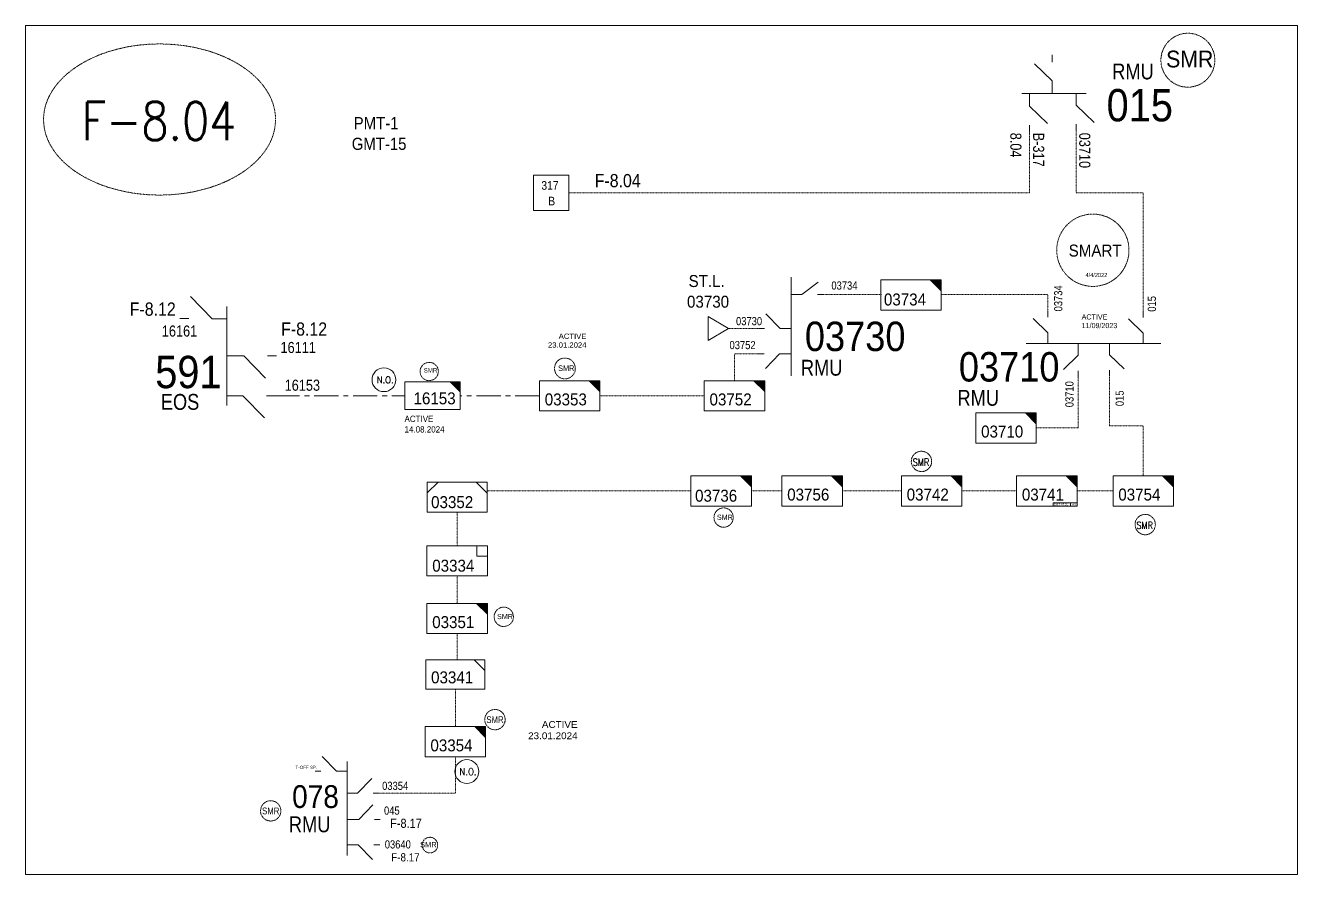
# Model space of a CAD drawing. Header units: metres. Extents: x 65984 to 144644, y -19036 to 23726.
# Drawn here: x 96182 to 97109, y 12757 to 13375 of the extents above; entities that cross this region are included whole.
import ezdxf
from ezdxf.enums import TextEntityAlignment as Align

# ---------------------------------------------------------------- set-up
doc = ezdxf.new("R2010")
doc.units = ezdxf.units.M
doc.header["$MEASUREMENT"] = 0
for name, pattern in [('( Center )', [2, 1.25, -0.25, 0.25, -0.25]), ('DGN Style 2', [0.023128, 0, -0.023128]), ('DGN Style 3', [0.013877, 0, -0.013877])]:
    doc.linetypes.add(name, pattern=pattern)
doc.layers.get('0').update_dxf_attribs({"color": 95, "lineweight": 40})
for name, color, linetype, lineweight in [('CONTRACTOR NAME', 95, 'Continuous', 40), ('d_eos', 111, 'Continuous', 40), ('d_eos no', 121, 'Continuous', 40), ('d_switch', 95, 'Continuous', 40), ('d_tf', 1, 'Continuous', 40), ('d_tf no', 6, 'Continuous', 40), ('d_ug cable', 95, 'Continuous', 40), ('d_unit sub', 7, 'Continuous', 40), ('FDR  1  16', 234, 'Continuous', 40), ('fedr no', 95, 'Continuous', 40), ('GRID STATION  04', 7, 'Continuous', 40), ('Level 37', 7, 'Continuous', 0), ('O H MAIN FEEDER', 4, 'Continuous', 100), ('SW N O', 114, 'Continuous', 30)]:
    doc.layers.add(name, color=color, linetype=linetype, lineweight=lineweight)
doc.styles.add('NASKHF', font='naskhf.shx', dxfattribs={"height": 8})
doc.styles.get("Standard").update_dxf_attribs({"font": 'txt.shx'})
doc.styles.add('Style-Arial', font='arial.ttf')
doc.styles.add('Style-ENGINEERING', font='ENGINEERING.shx')
doc.styles.add('Style-msdefault', font='msdefault.shx')
doc.styles.add('Style-STANDARD', font='STANDARD.shx')

# ---------------------------------------------------------------- blocks, each defined once
blk = doc.blocks.new('TF3')
at = {"color": 0, "linetype": 'ByBlock', "lineweight": -2}
for p, q in [((11.3, 9), (18.3, 9)), ((18.3, 9), (18.3, 2))]:
    blk.add_line(p, q, dxfattribs=at)
at = {"color": 0, "linetype": 'ByBlock', "lineweight": -2, "flags": 128}
blk.add_lwpolyline([(18.3, 2), (11.3, 2), (11.3, 9)], dxfattribs=at)
at = {"color": 0, "linetype": 'ByBlock', "lineweight": -2}
blk.add_3dface([(-21.7, 9), (18.3, 9), (18.3, -11), (-21.7, -11)], dxfattribs=at)
blk = doc.blocks.new('TF_8')
at = {"color": 0, "linetype": 'ByBlock', "lineweight": -2}
blk.add_line((6.3, 4.95), (9.9, 1.35), dxfattribs=at)
blk.add_3dface([(-10.1, 4.95), (9.9, 4.95), (9.9, -5.05), (-10.1, -5.05)], dxfattribs=at)
blk = doc.blocks.new('exist.us-1000kva')
at = {"color": 0, "linetype": 'ByBlock', "lineweight": -2, "flags": 128}
blk.add_lwpolyline([(39.99, 12.92), (32.8, 20), (40, 20)], close=True, dxfattribs=at)
at = {"color": 0, "linetype": 'ByBlock', "lineweight": -2, "extrusion": (0, 0, -1)}
blk.add_solid([(-39.99, 12.92), (-32.8, 20), (-40, 20)], dxfattribs=at)
at = {"color": 0, "linetype": 'ByBlock', "lineweight": -2, "xscale": 2, "yscale": 2}
blk.add_blockref('TF_8', (20.2, 10.1), dxfattribs=at)
blk = doc.blocks.new('*U1155')
at = {"layer": 'CONTRACTOR NAME', "color": 234, "lineweight": 13, "ltscale": 0.498271, "flags": 128}
for points in [[(1.7, -0.51), (-3.72, -0.51), (-3.72, 0.47), (1.7, 0.47)], [(3.7, -0.51), (1.7, -0.51), (1.7, 0.47), (3.7, 0.47)]]:
    blk.add_lwpolyline(points, close=True, dxfattribs=at)
at = {"layer": 'CONTRACTOR NAME', "color": 234, "lineweight": 13, "style": 'Style-msdefault', "width": 0.945946}
for s, height, p in [('2017.07.31', 0.642, (-3.49, 0.31)), ('BDC', 0.572, (2.04, 0.28))]:
    blk.add_text(s, height=height, dxfattribs=at).set_placement(p, align=Align.TOP_LEFT)
blk = doc.blocks.new('*U893')
at = {"layer": 'SW N O', "color": 3, "lineweight": 13}
blk.add_circle((0, 0), 16.8, dxfattribs=at)
at = {"layer": 'SW N O', "color": 3, "lineweight": 13, "style": 'Style-STANDARD'}
blk.add_text('N.O.', height=9.6, dxfattribs=at).set_placement((1.7, -0.2), align=Align.MIDDLE_CENTER)
blk = doc.blocks.new('*U2777')
at = {"layer": 'd_unit sub', "color": 234, "linetype": 'Continuous', "lineweight": 13, "flags": 128}
for points in [[(-9.48, 1.38), (-6.07, 4.73), (-9.48, 4.73)], [(9.49, 1.32), (6.02, 4.73), (9.5, 4.73)]]:
    blk.add_lwpolyline(points, close=True, dxfattribs=at)
at = {"layer": 'd_unit sub', "color": 234, "linetype": 'Continuous', "lineweight": 13, "xscale": 0.9486633457507598, "yscale": 0.9486633457507598, "zscale": 0.4380515265747434, "rotation": 359.9999999999999}
blk.add_blockref('TF_8', (0.1, 0.04), dxfattribs=at)
blk = doc.blocks.new('TRA1_993')
at = {"layer": 'd_tf', "color": 234, "linetype": 'Continuous', "lineweight": 13, "ltscale": 0.000610238, "extrusion": (0, 0, -1), "flags": 128}
blk.add_lwpolyline([(-10, -17), (0, 0), (10, -17)], close=True, dxfattribs=at)
blk = doc.blocks.new('TRA1_992')
at = {"layer": 'd_tf', "color": 234, "linetype": 'Continuous', "lineweight": 13, "ltscale": 0.000610238, "xscale": 1.000046566207833, "yscale": 1.000046566207833, "zscale": 1.000046566207833, "rotation": 180}
blk.add_blockref('TRA1_993', (0, 0), dxfattribs=at)

msp = doc.modelspace()

# ---------------------------------------------------------------- linework, layer by layer
at = {"layer": 'd_eos', "color": 2, "linetype": 'Continuous', "lineweight": 13, "ltscale": 1.278771}
for p, q in [((96930.71, 13348.61), (96930.71, 13353.83)), ((96930.71, 13334.84), (96917.76, 13347.41)), ((96930.71, 13326.24), (96930.71, 13334.84)), ((96908.51, 13325.81), (96955.3, 13325.81)), ((96914.17, 13325.13), (96914.17, 13316.53)), ((96948.14, 13325.82), (96948.14, 13317.22)), ((96914.18, 13316.53), (96927.13, 13303.96)), ((96948.14, 13317.22), (96961.09, 13304.64))]:
    msp.add_line(p, q, dxfattribs=at)
at = {"layer": 'd_eos', "color": 7, "linetype": 'Continuous', "lineweight": 13, "ltscale": 1.278771}
for p, q in [((96948.14, 13303.45), (96948.14, 13298.22)), ((96914.17, 13302.76), (96914.18, 13297.54))]:
    msp.add_line(p, q, dxfattribs=at)
at = {"layer": 'd_eos', "color": 7, "linetype": 'Continuous', "lineweight": 13, "ltscale": 1.195326}
for p, q in [((96740.51, 13120.17), (96740.51, 13191.98)), ((96748.16, 13179.27), (96759.97, 13188.32)), ((96740.51, 13179.27), (96748.16, 13179.27)), ((96759.51, 13179.27), (96763.82, 13179.27)), ((96732.39, 13154.56), (96722.02, 13165.24)), ((96721.03, 13154.56), (96716.73, 13154.56)), ((96740.04, 13154.57), (96732.39, 13154.57)), ((96720.62, 13136.14), (96716.31, 13136.14)), ((96731.97, 13136.13), (96721.61, 13125.46)), ((96740.1, 13136.14), (96731.97, 13136.14))]:
    msp.add_line(p, q, dxfattribs=at)
at = {"layer": 'd_eos', "color": 7, "linetype": 'Continuous', "lineweight": 13, "ltscale": 1.475072}
for p, q in [((96318.47, 13161.65), (96302.76, 13177.82)), ((96329.22, 13098.44), (96329.21, 13170.59)), ((96301.35, 13161.71), (96294.83, 13161.72)), ((96329.22, 13161.64), (96318.47, 13161.64)), ((96329.22, 13134.59), (96341.52, 13134.59)), ((96341.52, 13134.59), (96357.23, 13118.41)), ((96358.73, 13134.59), (96365.25, 13134.59)), ((96329.22, 13105.51), (96340.81, 13105.51)), ((96340.81, 13105.51), (96356.53, 13089.34)), ((96358.01, 13105.51), (96364.54, 13105.51))]:
    msp.add_line(p, q, dxfattribs=at)
at = {"layer": 'd_eos', "color": 234, "linetype": 'Continuous', "lineweight": 13, "ltscale": 1.195326}
for p, q in [((96927.35, 13162.77), (96927.35, 13167.08)), ((96997, 13162.58), (96997, 13166.89)), ((96949.53, 13123.69), (96949.53, 13119.39)), ((96972.29, 13124.11), (96972.29, 13119.8))]:
    msp.add_line(p, q, dxfattribs=at)
at = {"layer": 'd_eos', "color": 2, "linetype": 'Continuous', "lineweight": 13, "ltscale": 1.195326}
for p, q in [((96927.36, 13151.42), (96916.68, 13161.79)), ((96997, 13151.23), (96986.33, 13161.6)), ((96927.35, 13143.76), (96927.35, 13151.42)), ((96997, 13143.58), (96997, 13151.23)), ((96911.55, 13143.58), (97009.7, 13143.58)), ((96949.53, 13143.17), (96949.53, 13135.04)), ((96972.29, 13143.11), (96972.29, 13135.46)), ((96949.53, 13135.04), (96938.85, 13124.68)), ((96972.29, 13135.46), (96982.96, 13125.09)), ((96409.1, 12832.03), (96398.74, 12842.7)), ((96397.75, 12832.03), (96393.45, 12832.03)), ((96416.76, 12832.03), (96409.1, 12832.03)), ((96416.76, 12839.09), (96416.76, 12770.66)), ((96424.41, 12815.97), (96434.78, 12826.64)), ((96416.76, 12815.97), (96424.41, 12815.97)), ((96435.76, 12815.97), (96440.07, 12815.97)), ((96425.29, 12796.78), (96435.66, 12807.46)), ((96417.17, 12796.78), (96425.29, 12796.78)), ((96436.65, 12796.78), (96440.95, 12796.78)), ((96417.23, 12778.35), (96424.88, 12778.35)), ((96424.88, 12778.35), (96435.25, 12767.68)), ((96436.23, 12778.35), (96440.54, 12778.35))]:
    msp.add_line(p, q, dxfattribs=at)
at = {"layer": 'd_ug cable', "color": 234, "linetype": 'DGN Style 3', "lineweight": 13}
for p, q in [((96717.4, 13154.56), (96694.66, 13154.56)), ((96667.36, 13036.18), (96518.81, 13036.18)), ((96733.7, 13036.18), (96711.41, 13036.18)), ((96820.77, 13036.18), (96777.74, 13036.18)), ((96864.81, 13036.18), (96904.7, 13036.18)), ((96948.75, 13036.18), (96974.98, 13036.18)), ((96497.01, 12996.32), (96497.01, 13020.74)), ((96497.01, 12974.28), (96497.01, 12954.29)), ((96497.01, 12932.27), (96497.01, 12913.22)), ((96495.72, 12891.72), (96495.72, 12864.52))]:
    msp.add_line(p, q, dxfattribs=at)
at = {"layer": 'd_ug cable', "color": 234, "linetype": 'DGN Style 3', "lineweight": 13, "flags": 128}
for points in [[(96914.18, 13297.54), (96914.18, 13253.29), (96578.4, 13253.29)], [(96948.14, 13298.22), (96948.14, 13253.29), (96997, 13253.29), (96997, 13166.89)], [(96763.82, 13179.27), (96806.38, 13179.27)], [(96849.69, 13179.27), (96927.35, 13179.27), (96927.35, 13167.08)], [(96699.12, 13116.52), (96699.12, 13136.14), (96716.31, 13136.14)], [(96949.53, 13119.39), (96949.53, 13082.09), (96919.05, 13082.09)], [(96972.29, 13119.8), (96972.29, 13083.73), (96997, 13083.73), (96997, 13047.2)], [(96601.06, 13105.51), (96677.09, 13105.51)], [(96495.72, 12842.5), (96495.72, 12815.97), (96440.07, 12815.97)]]:
    msp.add_lwpolyline(points, dxfattribs=at)
at = {"layer": 'd_ug cable', "color": 234, "linetype": 'DGN Style 2', "lineweight": 13, "flags": 128}
msp.add_lwpolyline([(96948.14, 13298.22), (96948.14, 13298.22)], close=True, dxfattribs=at)
at = {"layer": 'd_ug cable', "color": 2, "linetype": 'DGN Style 3', "lineweight": 13}
for centre, radius in [((97029.5, 13349.96), 19.64), ((96960.25, 13211.54), 26.33), ((96476.64, 13123.2), 6.66), ((96575.51, 13125.44), 7.6), ((96835.36, 13057.72), 7.41), ((96691.18, 13016.82), 7.03), ((96998.4, 13011.72), 7.41), ((96530.97, 12944.51), 7.03), ((96524.56, 12869.63), 7.41), ((96361.13, 12803.15), 7.41), ((96477.14, 12778.24), 5.67)]:
    msp.add_circle(centre, radius, dxfattribs=at)
at = {"layer": 'FDR  1  16', "color": 234, "linetype": '( Center )', "lineweight": 13, "ltscale": 14.147686, "flags": 128}
for points in [[(96364.54, 13105.51), (96458.9, 13105.51)], [(96557.01, 13105.51), (96499.15, 13105.51)]]:
    msp.add_lwpolyline(points, dxfattribs=at)
at = {"layer": 'fedr no', "color": 82, "linetype": 'DGN Style 3', "lineweight": 13, "true_color": 0x1dc70e}
msp.add_ellipse((96280.12, 13306.77), major_axis=(84.5, 0), ratio=0.651175, dxfattribs=at)
at = {"layer": 'GRID STATION  04', "color": 234, "linetype": 'Continuous', "lineweight": 13, "ltscale": 1.032715, "flags": 128}
msp.add_lwpolyline([(96552.62, 13266.18), (96552.62, 13240.4), (96578.4, 13240.4), (96578.4, 13266.18)], close=True, dxfattribs=at)
at = {"layer": 'O H MAIN FEEDER', "color": 140, "linetype": 'Continuous', "lineweight": 13, "flags": 128}
msp.add_lwpolyline([(96182.39, 13375.28), (97109.42, 13375.28), (97109.42, 12756.78), (96182.39, 12756.78)], close=True, dxfattribs=at)

# ---------------------------------------------------------------- block references
at = {"layer": 'CONTRACTOR NAME', "color": 234, "lineweight": 13, "ltscale": 0.498271, "xscale": 2.357947691000002, "yscale": 2.357947691000002, "zscale": 2.357947691000002}
msp.add_blockref('*U1155', (96940.03, 13026.38), dxfattribs=at)
at = {"layer": 'd_tf', "color": 234, "linetype": 'Continuous', "lineweight": 13, "ltscale": 0.000610238, "extrusion": (0, 0, -1), "xscale": 0.8724406456700005, "yscale": 0.8724406456700005, "zscale": 0.8724406456700005, "rotation": 269.9999999999999}
msp.add_blockref('TRA1_992', (-96694.64, 13154.56), dxfattribs=at)
at = {"layer": 'd_unit sub', "color": 234, "linetype": 'Continuous', "lineweight": 13, "rotation": 359.9999999999999}
for name, p, xscale, yscale, zscale in [('exist.us-1000kva', (96805.65, 13167.94), 1.101111021552487, 1.101111021552487, 1.006283101268789), ('exist.us-1000kva', (96677.09, 13094.5), 1.101111021552487, 1.101111021552487, 1.006283101268789), ('exist.us-1000kva', (96875, 13071.08), 1.101111021552487, 1.101111021552487, 1.006283101268789), ('exist.us-1000kva', (96733.7, 13025.17), 1.101111021552487, 1.101111021552487, 1.006283101268789), ('exist.us-1000kva', (96904.7, 13025.17), 1.101111021552487, 1.101111021552487, 1.006283101268789), ('TF3', (96498.89, 12986.4), 1.102157375679473, 1.102157375679473, 0.3067150892667264), ('TF_8', (96495.94, 12902.58), 2.150473242925592, 2.150473242925592, 1.006283101268789)]:
    msp.add_blockref(name, p, dxfattribs=dict(at, xscale=xscale, yscale=yscale, zscale=zscale))
at = {"layer": 'd_unit sub', "color": 2, "linetype": 'Continuous', "lineweight": 13, "zscale": 1.006283101268789, "rotation": 359.9999999999999}
for p, xscale, yscale in [((96458.9, 13095.45), 1.006283101268789, 1.006283101268789), ((96557.01, 13094.5), 1.101111021552487, 1.101111021552487), ((96667.36, 13025.17), 1.101111021552487, 1.101111021552487), ((96820.77, 13025.17), 1.101111021552487, 1.101111021552487), ((96974.98, 13025.17), 1.101111021552487, 1.101111021552487), ((96474.99, 12932.27), 1.101111021552487, 1.101111021552487), ((96473.7, 12842.5), 1.101111021552487, 1.101111021552487)]:
    msp.add_blockref('exist.us-1000kva', p, dxfattribs=dict(at, xscale=xscale, yscale=yscale))
at = {"layer": 'd_unit sub', "color": 234, "linetype": 'Continuous', "lineweight": 13, "xscale": 2.297179761333602, "yscale": 2.297179761333602, "zscale": 2.297179761333602}
msp.add_blockref('*U2777', (96497, 13031.65), dxfattribs=at)
at = {"layer": 'SW N O', "color": 3, "lineweight": 13, "xscale": 0.5166312561354603, "yscale": 0.5166312561354603, "zscale": 0.5166312561354603}
for p in [(96443.65, 13117.2), (96504.03, 12831.8)]:
    msp.add_blockref('*U893', p, dxfattribs=at)

# ---------------------------------------------------------------- texts
at = {"color": 4, "insert": (96591.24, 13140.54), "char_height": 3.8345, "attachment_point": 9}
msp.add_mtext('\\FENGINEERING;\\H1x;\\W1.09375;ACTIVE\\P23.01.2024', dxfattribs=at)
at = {"color": 4, "insert": (96584.77, 12855.32), "char_height": 4.9287, "attachment_point": 9, "rotation": 0.00037}
msp.add_mtext('\\FENGINEERING;\\H1x;\\W1.09375;ACTIVE\\P23.01.2024', dxfattribs=at)
at = {"layer": 'd_eos no', "color": 2, "linetype": 'Continuous', "lineweight": 13, "style": 'Style-Arial', "width": 0.88}
msp.add_text('015', height=23.579, dxfattribs=at).set_placement((96970.26, 13305.4))
at = {"layer": 'd_eos no', "color": 7, "linetype": 'Continuous', "lineweight": 13, "style": 'Style-Arial', "width": 0.88}
for s, p in [('PMT-1', (96421.62, 13308.56)), ('GMT-15', (96420.19, 13293.48))]:
    msp.add_text(s, height=8.843, dxfattribs=at).set_placement(p, align=Align.TOP_LEFT)
for s, height, p in [('03730', 21.443, (96823.69, 13159.53)), ('591', 23.579, (96325.31, 13134.64))]:
    msp.add_text(s, height=height, dxfattribs=at).set_placement(p, align=Align.TOP_RIGHT)
at = {"layer": 'd_eos no', "color": 2, "linetype": 'Continuous', "lineweight": 13, "style": 'Style-Arial', "width": 0.88}
for s, height, p in [('03710', 21.443, (96935.91, 13137.34)), ('078', 16.615, (96410.79, 12821.87))]:
    msp.add_text(s, height=height, dxfattribs=at).set_placement(p, align=Align.TOP_RIGHT)
at = {"layer": 'd_switch', "color": 234, "linetype": 'Continuous', "lineweight": 13, "style": 'Style-msdefault', "width": 0.9}
msp.add_text('F-8.04', height=9.632, dxfattribs=at).set_placement((96630.74, 13267.07), align=Align.TOP_RIGHT)
at = {"layer": 'd_switch', "color": 234, "linetype": 'Continuous', "lineweight": 13, "style": 'Style-ENGINEERING', "width": 0.857143}
for s, height, rotation, p in [('4/4/2022', 2.981, 359.99963, (96970.79, 13191.99)), ('03734', 5.963, 89.99927, (96938, 13185.97)), ('015', 5.963, 89.99927, (97006.21, 13178.16))]:
    msp.add_text(s, height=height, rotation=rotation, dxfattribs=at).set_placement(p, align=Align.RIGHT)
at = {"layer": 'd_switch', "color": 7, "linetype": 'Continuous', "lineweight": 13, "style": 'Style-ENGINEERING', "width": 0.857143}
for s, p in [('03734', (96788.72, 13182.86)), ('03730', (96719.22, 13156.91))]:
    msp.add_text(s, height=5.963, rotation=359.99963, dxfattribs=at).set_placement(p, align=Align.RIGHT)
at = {"layer": 'd_switch', "color": 2, "linetype": 'Continuous', "lineweight": 13, "style": 'Style-msdefault', "width": 0.9}
for s, height, p in [('F-8.12', 9.632, (96291.89, 13173.49)), ('F-8.12', 9.632, (96402.22, 13158.98)), ('F-8.17', 6.625, (96471.21, 12797.42)), ('F-8.17', 5.962, (96469.67, 12772.32))]:
    msp.add_text(s, height=height, dxfattribs=at).set_placement(p, align=Align.TOP_RIGHT)
at = {"layer": 'd_switch', "color": 7, "linetype": 'Continuous', "lineweight": 13, "style": 'Style-ENGINEERING', "width": 0.857143}
msp.add_text('16161', height=8.088, dxfattribs=at).set_placement((96281.78, 13156.73), align=Align.TOP_LEFT)
for s, rotation, p in [('03752', 0.00073, (96695.48, 13139.49)), ('03354', 0.00037, (96442.31, 12818.42)), ('045', 0.00037, (96443.69, 12800.4)), ('03640', 0.00037, (96444.25, 12775.77))]:
    msp.add_text(s, height=5.963, rotation=rotation, dxfattribs=at).set_placement(p)
msp.add_text('16111', height=8.088, rotation=360, dxfattribs=at).set_placement((96368.27, 13144.75), align=Align.TOP_LEFT)
msp.add_text('16153', height=8.088, rotation=0.00037, dxfattribs=at).set_placement((96397.06, 13117.27), align=Align.TOP_RIGHT)
at = {"layer": 'd_switch', "color": 234, "linetype": 'Continuous', "lineweight": 13, "style": 'Style-ENGINEERING', "width": 0.857143}
for s, p in [('03710', (96946.18, 13097.17)), ('015', (96982.77, 13097.98))]:
    msp.add_text(s, height=5.963, rotation=90.00037, dxfattribs=at).set_placement(p)
at = {"layer": 'd_switch', "color": 9, "linetype": 'Continuous', "lineweight": 13, "ltscale": 0.408342, "style": 'Style-ENGINEERING', "width": 0.857143}
msp.add_text('T-OFF SP.', height=2.397, dxfattribs=at).set_placement((96379.16, 12836), align=Align.TOP_LEFT)
at = {"layer": 'd_tf no', "color": 1, "linetype": 'Continuous', "lineweight": 40, "style": 'Style-msdefault', "width": 0.945946}
for height, p in [(12.25, (97013.64, 13356.94)), (4.099, (96570.56, 13127.67)), (3.301, (96472.57, 13125.69)), (3.786, (96686.29, 13018.92)), (3.786, (96526.08, 12946.61))]:
    msp.add_text('SMR', height=height, dxfattribs=at).set_placement(p, align=Align.TOP_LEFT)
at = {"layer": 'd_tf no', "color": 1, "linetype": 'Continuous', "lineweight": 13, "style": 'Style-msdefault', "width": 0.945946}
msp.add_text('SMART', height=8.724, dxfattribs=at).set_placement((96942.61, 13215.65), align=Align.TOP_LEFT)
at = {"layer": 'd_tf no', "color": 7, "linetype": 'Continuous', "lineweight": 13, "style": 'Style-msdefault', "width": 0.945946}
msp.add_text('ST.L.', height=8.724, dxfattribs=at).set_placement((96665.65, 13193.47), align=Align.TOP_LEFT)
at = {"layer": 'd_tf no', "color": 234, "linetype": 'Continuous', "lineweight": 13, "style": 'Style-msdefault', "width": 0.945946}
for s, p in [('03730', (96664.49, 13178.42)), ('03734', (96807.98, 13180.03)), ('03752', (96680.91, 13107.24)), ('03710', (96878.82, 13083.82)), ('03756', (96737.51, 13037.92)), ('03741', (96908.52, 13037.92)), ('03352', (96478, 13032.42)), ('03334', (96478.83, 12986.12)), ('03341', (96477.99, 12904.78))]:
    msp.add_text(s, height=8.724, dxfattribs=at).set_placement(p, align=Align.TOP_LEFT)
at = {"layer": 'd_tf no', "color": 2, "linetype": 'Continuous', "lineweight": 13, "style": 'Style-msdefault', "width": 0.945946}
for s, p in [('16153', (96465.2, 13108.01)), ('03736', (96670.37, 13037.09)), ('03742', (96824.59, 13037.92)), ('03754', (96978.8, 13037.92)), ('03351', (96478.81, 12945.01))]:
    msp.add_text(s, height=8.724, dxfattribs=at).set_placement(p, align=Align.TOP_LEFT)
at = {"layer": 'd_tf no', "color": 121, "linetype": 'Continuous', "lineweight": 13, "style": 'Style-msdefault', "width": 0.945946}
for s, p in [('03353', (96560.83, 13107.24)), ('03354', (96477.52, 12855.24))]:
    msp.add_text(s, height=8.724, dxfattribs=at).set_placement(p, align=Align.TOP_LEFT)
at = {"layer": 'd_tf no', "color": 121, "linetype": 'Continuous', "lineweight": 13, "insert": (96952.09, 13164.86), "char_height": 3.7736, "attachment_point": 1, "style": 'NASKHF'}
msp.add_mtext('\\Fmsdefault;\\H1x;\\W0.945946;ACTIVE\\P11/09/2023', dxfattribs=at)
at = {"layer": 'd_tf no', "color": 121, "linetype": 'Continuous', "lineweight": 40, "insert": (96458.66, 13091.04), "char_height": 4.6027, "attachment_point": 1, "style": 'NASKHF'}
msp.add_mtext('\\Fmsdefault;\\H1x;\\W0.945946;ACTIVE\\P14.08.2024', dxfattribs=at)
at = {"layer": 'd_tf no', "color": 1, "linetype": 'Continuous', "lineweight": 40, "ltscale": 1.260573, "char_height": 5.2245, "width": 13.1179, "attachment_point": 5, "line_spacing_factor": 1.2, "style": 'Style-STANDARD'}
for insert in [(96835.02, 13057.11), (96998.06, 13011.11)]:
    msp.add_mtext('\\H1x;\\W0.909091;SMR\\P', dxfattribs=dict(at, insert=insert))
at = {"layer": 'fedr no', "color": 6, "linetype": 'Continuous', "lineweight": 13, "style": 'Style-STANDARD', "width": 0.909091}
msp.add_text('F-8.04', height=27.785, dxfattribs=at).set_placement((96279.74, 13305.73), align=Align.MIDDLE_CENTER)
at = {"layer": 'GRID STATION  04', "color": 234, "linetype": 'Continuous', "lineweight": 13, "style": 'Style-msdefault', "width": 0.888889}
for s, height, p in [('317', 6.316, (96558.36, 13255.61)), ('B', 6.32, (96563.39, 13244.18))]:
    msp.add_text(s, height=height, dxfattribs=at).set_placement(p)
at = {"layer": 'Level 37', "color": 2, "linetype": 'Continuous', "lineweight": 13, "style": 'Style-msdefault', "width": 0.86}
msp.add_text('RMU', height=11.554, rotation=359.99963, dxfattribs=at).set_placement((97004.6, 13335.99), align=Align.RIGHT)
at = {"layer": 'Level 37', "color": 7, "linetype": 'Continuous', "lineweight": 13, "style": 'Style-ENGINEERING', "width": 0.857143}
for s, p in [('8.04', (96908.18, 13297.14)), ('B-317', (96924.8, 13297.14)), ('03710', (96958.4, 13297.14))]:
    msp.add_text(s, height=8.088, rotation=270, dxfattribs=at).set_placement(p, align=Align.TOP_LEFT)
at = {"layer": 'Level 37', "color": 7, "linetype": 'Continuous', "lineweight": 13, "style": 'Style-msdefault', "width": 0.86}
for s, p in [('RMU', (96777.74, 13131.71)), ('EOS', (96309.09, 13106.85))]:
    msp.add_text(s, height=11.554, rotation=0.00037, dxfattribs=at).set_placement(p, align=Align.TOP_RIGHT)
at = {"layer": 'Level 37', "color": 2, "linetype": 'Continuous', "lineweight": 13, "style": 'Style-msdefault', "width": 0.86}
for p in [(96891.84, 13109.78), (96404.63, 12799.11)]:
    msp.add_text('RMU', height=11.554, rotation=0.00037, dxfattribs=at).set_placement(p, align=Align.TOP_RIGHT)
at = {"layer": 'Level 37', "color": 1, "linetype": 'Continuous', "lineweight": 13, "ltscale": 1.04862, "style": 'Style-msdefault', "width": 0.86}
for p in [(96530.89, 12867.13), (96367.46, 12800.66)]:
    msp.add_text('SMR', height=4.935, rotation=360, dxfattribs=at).set_placement(p, align=Align.RIGHT)
at = {"layer": 'Level 37', "color": 1, "linetype": 'Continuous', "lineweight": 13, "ltscale": 0.9, "style": 'Style-msdefault', "width": 0.86}
msp.add_text('SMR', height=3.942, rotation=360, dxfattribs=at).set_placement((96482.02, 12776.57), align=Align.RIGHT)

doc.saveas('drawing.dxf')
